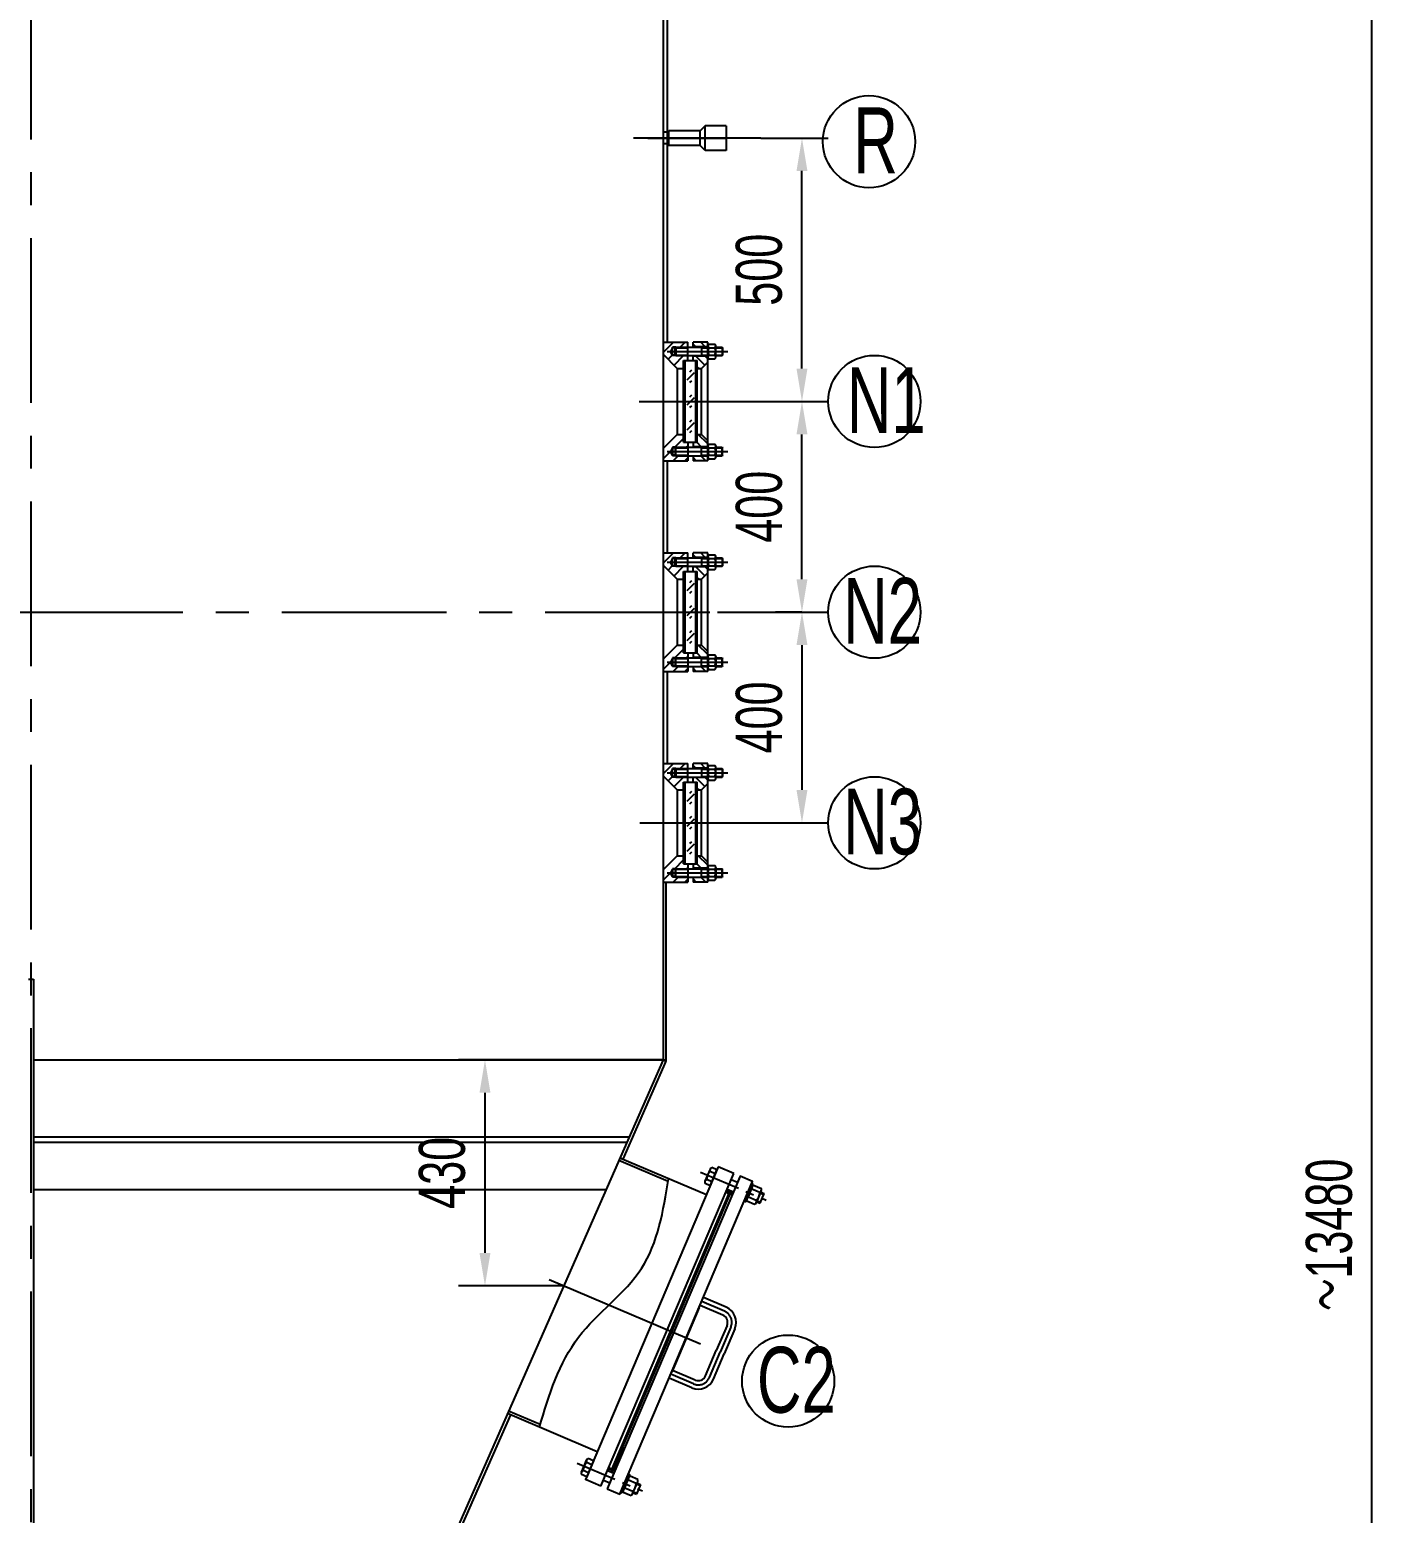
# Model space of a CAD drawing. Header units: millimetres. Extents: x -625 to 14225, y -250 to 20775.
# Drawn here: x 3395 to 5993, y 12473 to 15290 of the extents above; entities that cross this region are included whole.
import ezdxf

# ---------------------------------------------------------------- set-up
doc = ezdxf.new("R2010")
doc.units = ezdxf.units.MM
doc.header["$LTSCALE"] = 250
doc.linetypes.add('CENTER', pattern=[2, 1.25, -0.25, 0.25, -0.25])
for name, color, linetype in [('1轮廓实线层', 7, 'Continuous'), ('2细线层', 4, 'Continuous'), ('3中心线层', 1, 'CENTER'), ('5剖面线层', 2, 'Continuous'), ('LAYER1', 1, 'Continuous')]:
    doc.layers.add(name, color=color, linetype=linetype)
doc.styles.add('TH_GBDIM', font='hztxt_e.shx', dxfattribs={"width": 0.7, "bigfont": 'hztxt.shx'})
doc.dimstyles.new('TH_GBDIM', dxfattribs={"dimscale": 25, "dimtxt": 3.5, "dimasz": 2.5, "dimexe": 2, "dimexo": 0, "dimgap": 1.5, "dimtad": 1, "dimdec": 1, "dimzin": 0, "dimdsep": 46, "dimtxsty": 'TH_GBDIM', "dimcen": 2.5, "dimclrd": 130, "dimclre": 130, "dimclrt": 3, "dimadec": 0, "dimazin": 0, "dimtfac": 0.714286, "dimtdec": 1, "dimtmove": 0, "dimatfit": 3, "dimfxl": 0, "dimtzin": 0, "dimlwd": -1, "dimlwe": -1, "dimarcsym": 0})
pattern_1 = [(45, (3008.551, 11049.211), (-2.245064, 2.245064), []), (135, (3008.551, 11049.211), (-2.245064, -2.245064), [])]
pattern_2 = [(45, (3008.551, 11849.211), (-2.245064, 2.245064), []), (135, (3008.551, 11849.211), (-2.245064, -2.245064), [])]
pattern_3 = [(45, (3008.551, 11449.211), (-2.245064, 2.245064), []), (135, (3008.551, 11449.211), (-2.245064, -2.245064), [])]

# ---------------------------------------------------------------- blocks, each defined once
blk = doc.blocks.new('*D17')
at = {"layer": '1轮廓实线层', "color": 130, "transparency": 16777216}
for p, q in [((4597.6, 13334.4), (4209.4, 13334.4)), ((4259.4, 13271.9), (4259.4, 12967.9)), ((4408.8, 12905.4), (4209.4, 12905.4))]:
    blk.add_line(p, q, dxfattribs=at)
for points in [[(4249, 13271.9), (4269.8, 13271.9), (4259.4, 13334.4)], [(4249, 12967.9), (4269.8, 12967.9), (4259.4, 12905.4)]]:
    blk.add_solid(points, dxfattribs=at)
at = {"layer": 'Defpoints', "color": 0, "transparency": 16777216}
for p in [(4597.6, 13334.4), (4259.4, 12905.4), (4408.8, 12905.4)]:
    blk.add_point(p, dxfattribs=at)
at = {"layer": '1轮廓实线层', "color": 3, "transparency": 16777216, "insert": (4178.2, 13119.9), "char_height": 87.5, "attachment_point": 5, "rotation": 90, "style": 'TH_GBDIM'}
blk.add_mtext('430{}{}', dxfattribs=at)
blk = doc.blocks.new('*D12')
at = {"layer": '1轮廓实线层', "color": 130, "transparency": 16777216}
for p, q in [((4861.2, 14184.4), (4811.2, 14184.4)), ((4861.2, 14121.9), (4861.2, 13846.9)), ((4701.1, 13784.4), (4911.2, 13784.4))]:
    blk.add_line(p, q, dxfattribs=at)
for points in [[(4850.8, 14121.9), (4871.6, 14121.9), (4861.2, 14184.4)], [(4850.8, 13846.9), (4871.6, 13846.9), (4861.2, 13784.4)]]:
    blk.add_solid(points, dxfattribs=at)
at = {"layer": 'Defpoints', "color": 0, "transparency": 16777216}
for p in [(4861.2, 14184.4), (4701.1, 13784.4), (4861.2, 13784.4)]:
    blk.add_point(p, dxfattribs=at)
at = {"layer": '1轮廓实线层', "color": 3, "transparency": 16777216, "insert": (4779.9, 13984.4), "char_height": 87.5, "attachment_point": 5, "rotation": 90, "style": 'TH_GBDIM'}
blk.add_mtext('400', dxfattribs=at)
blk = doc.blocks.new('*D11')
at = {"layer": '1轮廓实线层', "color": 130, "transparency": 16777216}
for p, q in [((4701.1, 14584.4), (4911.2, 14584.4)), ((4861.2, 14246.9), (4861.2, 14521.9)), ((4701.1, 14184.4), (4911.2, 14184.4))]:
    blk.add_line(p, q, dxfattribs=at)
for points in [[(4850.8, 14521.9), (4871.6, 14521.9), (4861.2, 14584.4)], [(4850.8, 14246.9), (4871.6, 14246.9), (4861.2, 14184.4)]]:
    blk.add_solid(points, dxfattribs=at)
at = {"layer": 'Defpoints', "color": 0, "transparency": 16777216}
for p in [(4701.1, 14584.4), (4861.2, 14584.4), (4701.1, 14184.4)]:
    blk.add_point(p, dxfattribs=at)
at = {"layer": '1轮廓实线层', "color": 3, "transparency": 16777216, "insert": (4779.9, 14384.4), "char_height": 87.5, "attachment_point": 5, "rotation": 90, "style": 'TH_GBDIM'}
blk.add_mtext('400', dxfattribs=at)
blk = doc.blocks.new('*D27')
at = {"layer": '1轮廓实线层', "color": 130, "transparency": 16777216}
for p, q in [((3397.6, 19742.3), (638.3, 19742.3)), ((688.3, 11946.9), (688.3, 19679.8)), ((2577.1, 11884.4), (638.3, 11884.4))]:
    blk.add_line(p, q, dxfattribs=at)
for points in [[(677.8, 19679.8), (698.7, 19679.8), (688.3, 19742.3)], [(677.8, 11946.9), (698.7, 11946.9), (688.3, 11884.4)]]:
    blk.add_solid(points, dxfattribs=at)
at = {"layer": 'Defpoints', "color": 0, "transparency": 16777216}
for p in [(688.3, 19742.3), (3397.6, 19742.3), (2577.1, 11884.4)]:
    blk.add_point(p, dxfattribs=at)
at = {"layer": '1轮廓实线层', "color": 3, "transparency": 16777216, "insert": (607, 15813.3), "char_height": 87.5, "attachment_point": 5, "rotation": 90, "style": 'TH_GBDIM'}
blk.add_mtext('7857{}{}', dxfattribs=at)
blk = doc.blocks.new('*D33')
at = {"layer": '1轮廓实线层', "color": 130, "transparency": 16777216}
for p, q in [((4782.8, 15084.4), (4911.2, 15084.4)), ((4861.2, 14646.9), (4861.2, 15021.9)), ((4861.2, 14584.4), (4911.2, 14584.4))]:
    blk.add_line(p, q, dxfattribs=at)
for points in [[(4850.8, 15021.9), (4871.6, 15021.9), (4861.2, 15084.4)], [(4850.8, 14646.9), (4871.6, 14646.9), (4861.2, 14584.4)]]:
    blk.add_solid(points, dxfattribs=at)
at = {"layer": 'Defpoints', "color": 0, "transparency": 16777216}
for p in [(4782.8, 15084.4), (4861.2, 15084.4), (4861.2, 14584.4)]:
    blk.add_point(p, dxfattribs=at)
at = {"layer": '1轮廓实线层', "color": 3, "transparency": 16777216, "insert": (4779.9, 14834.4), "char_height": 87.5, "attachment_point": 5, "rotation": 90, "style": 'TH_GBDIM'}
blk.add_mtext('500', dxfattribs=at)
blk = doc.blocks.new('*D90')
at = {"layer": '1轮廓实线层', "color": 130, "transparency": 16777216}
for p, q in [((3397.6, 19742.3), (5993.3, 19742.3)), ((5943.3, 6325), (5943.3, 19679.8)), ((5565.1, 6262.5), (5993.3, 6262.5))]:
    blk.add_line(p, q, dxfattribs=at)
for points in [[(5932.9, 19679.8), (5953.7, 19679.8), (5943.3, 19742.3)], [(5932.9, 6325), (5953.7, 6325), (5943.3, 6262.5)]]:
    blk.add_solid(points, dxfattribs=at)
at = {"layer": 'Defpoints', "color": 0, "transparency": 16777216}
for p in [(3397.6, 19742.3), (5943.3, 19742.3), (5565.1, 6262.5)]:
    blk.add_point(p, dxfattribs=at)
at = {"layer": '1轮廓实线层', "color": 3, "transparency": 16777216, "insert": (5862.1, 13002.4), "char_height": 87.5, "attachment_point": 5, "rotation": 90, "style": 'TH_GBDIM'}
blk.add_mtext('～13480', dxfattribs=at)

msp = doc.modelspace()

# ---------------------------------------------------------------- hatches: boundary and pattern name
at = {"layer": '5剖面线层'}
h = msp.add_hatch(dxfattribs=at)
h.set_pattern_fill('ANSI31', color=256, scale=5, style=0)
h.set_pattern_definition([(45, (1549.961, 16299.433), (-11.22532, 11.22532), [])])
h.paths.add_polyline_path([(4644.551, 14696.861), (4597.551, 14696.861), (4597.551, 14673.861), (4624.551, 14646.861), (4636.551, 14646.861), (4636.551, 14661.861), (4644.551, 14661.861), (4644.551, 14671.361), (4621.551, 14671.361), (4615.551, 14671.361), (4615.551, 14672.361), (4611.51, 14679.361), (4615.551, 14686.361), (4615.551, 14687.361), (4621.551, 14687.361), (4644.551, 14687.361)])
h.paths.add_polyline_path([(4644.551, 14506.861), (4636.551, 14506.861), (4636.551, 14521.861), (4624.551, 14521.861), (4597.551, 14494.861), (4597.551, 14471.861), (4644.551, 14471.861), (4644.551, 14481.361), (4621.551, 14481.361), (4615.551, 14481.361), (4615.551, 14482.361), (4611.51, 14489.361), (4615.551, 14496.361), (4615.551, 14497.361), (4621.551, 14497.361), (4644.551, 14497.361)])
h = msp.add_hatch(dxfattribs=at)
h.set_pattern_fill('ANSI31', color=256, scale=4, angle=90, style=0)
h.set_pattern_definition([(135, (3008.551, 11849.211), (-8.980256, -8.980256), [])])
h.paths.add_polyline_path([(4682.551, 14696.861), (4654.551, 14696.861), (4654.551, 14688.361), (4682.551, 14688.361)])
h.paths.add_polyline_path([(4682.551, 14670.361), (4654.551, 14670.361), (4654.551, 14661.861), (4662.551, 14661.861), (4662.551, 14646.861), (4670.551, 14646.861), (4682.551, 14658.861)])
h.paths.add_polyline_path([(4682.551, 14509.861), (4670.551, 14521.861), (4662.551, 14521.861), (4662.551, 14506.861), (4654.551, 14506.861), (4654.551, 14498.361), (4682.551, 14498.361)])
h.paths.add_polyline_path([(4682.551, 14480.361), (4654.551, 14480.361), (4654.551, 14471.861), (4682.551, 14471.861)])
h = msp.add_hatch(dxfattribs=at)
h.set_pattern_fill('ANSI31', color=256, scale=5, style=0)
h.set_pattern_definition([(45, (1549.961, 15899.433), (-11.22532, 11.22532), [])])
h.paths.add_polyline_path([(4644.551, 14296.861), (4597.551, 14296.861), (4597.551, 14273.861), (4624.551, 14246.861), (4636.551, 14246.861), (4636.551, 14261.861), (4644.551, 14261.861), (4644.551, 14271.361), (4621.551, 14271.361), (4615.551, 14271.361), (4615.551, 14272.361), (4611.51, 14279.361), (4615.551, 14286.361), (4615.551, 14287.361), (4621.551, 14287.361), (4644.551, 14287.361)])
h.paths.add_polyline_path([(4644.551, 14106.861), (4636.551, 14106.861), (4636.551, 14121.861), (4624.551, 14121.861), (4597.551, 14094.861), (4597.551, 14071.861), (4644.551, 14071.861), (4644.551, 14081.361), (4621.551, 14081.361), (4615.551, 14081.361), (4615.551, 14082.361), (4611.51, 14089.361), (4615.551, 14096.361), (4615.551, 14097.361), (4621.551, 14097.361), (4644.551, 14097.361)])
h = msp.add_hatch(dxfattribs=at)
h.set_pattern_fill('ANSI31', color=256, scale=4, angle=90, style=0)
h.set_pattern_definition([(135, (3008.551, 11449.211), (-8.980256, -8.980256), [])])
h.paths.add_polyline_path([(4682.551, 14296.861), (4654.551, 14296.861), (4654.551, 14288.361), (4682.551, 14288.361)])
h.paths.add_polyline_path([(4682.551, 14270.361), (4654.551, 14270.361), (4654.551, 14261.861), (4662.551, 14261.861), (4662.551, 14246.861), (4670.551, 14246.861), (4682.551, 14258.861)])
h.paths.add_polyline_path([(4682.551, 14109.861), (4670.551, 14121.861), (4662.551, 14121.861), (4662.551, 14106.861), (4654.551, 14106.861), (4654.551, 14098.361), (4682.551, 14098.361)])
h.paths.add_polyline_path([(4682.551, 14080.361), (4654.551, 14080.361), (4654.551, 14071.861), (4682.551, 14071.861)])
for points in [[(4721.194, 13081.313), (4718.545, 13087.869), (4716.591, 13083.266)], [(4728.558, 13078.187), (4730.121, 13081.869), (4724.876, 13079.75)], [(4499.258, 12558.466), (4492.702, 12555.817), (4494.656, 12560.42)], [(4506.623, 12555.34), (4505.06, 12551.658), (4502.941, 12556.903)]]:
    msp.add_hatch(color=256, dxfattribs=at).paths.add_polyline_path(points)
at = {"layer": 'LAYER1'}
h = msp.add_hatch(dxfattribs=at)
h.set_pattern_fill('ANSI37', color=256, style=0)
h.set_pattern_definition(pattern_2)
h.paths.add_polyline_path([(4639.551, 14661.861), (4636.551, 14661.861), (4636.551, 14646.861), (4639.551, 14646.861)])
h.paths.add_polyline_path([(4639.551, 14521.861), (4636.551, 14521.861), (4636.551, 14506.861), (4639.551, 14506.861)])
h = msp.add_hatch(dxfattribs=at)
h.set_pattern_fill('ANSI37', color=256, style=0)
h.set_pattern_definition(pattern_2)
h.paths.add_polyline_path([(4662.551, 14661.861), (4659.551, 14661.861), (4659.551, 14646.861), (4662.551, 14646.861)])
h.paths.add_polyline_path([(4662.551, 14521.861), (4659.551, 14521.861), (4659.551, 14506.861), (4662.551, 14506.861)])
h = msp.add_hatch(dxfattribs=at)
h.set_pattern_fill('ANSI37', color=256, style=0)
h.set_pattern_definition(pattern_3)
h.paths.add_polyline_path([(4639.551, 14261.861), (4636.551, 14261.861), (4636.551, 14246.861), (4639.551, 14246.861)])
h.paths.add_polyline_path([(4639.551, 14121.861), (4636.551, 14121.861), (4636.551, 14106.861), (4639.551, 14106.861)])
h = msp.add_hatch(dxfattribs=at)
h.set_pattern_fill('ANSI37', color=256, style=0)
h.set_pattern_definition(pattern_3)
h.paths.add_polyline_path([(4662.551, 14261.861), (4659.551, 14261.861), (4659.551, 14246.861), (4662.551, 14246.861)])
h.paths.add_polyline_path([(4662.551, 14121.861), (4659.551, 14121.861), (4659.551, 14106.861), (4662.551, 14106.861)])
h = msp.add_hatch(dxfattribs=at)
h.set_pattern_fill('ANSI31', color=256, scale=5, style=0)
h.set_pattern_definition([(45, (1549.961, 15499.433), (-11.22532, 11.22532), [])])
h.paths.add_polyline_path([(4644.551, 13896.861), (4597.551, 13896.861), (4597.551, 13873.861), (4624.551, 13846.861), (4636.551, 13846.861), (4636.551, 13861.861), (4644.551, 13861.861), (4644.551, 13871.361), (4621.551, 13871.361), (4615.551, 13871.361), (4615.551, 13872.361), (4611.51, 13879.361), (4615.551, 13886.361), (4615.551, 13887.361), (4621.551, 13887.361), (4644.551, 13887.361)])
h.paths.add_polyline_path([(4644.551, 13706.861), (4636.551, 13706.861), (4636.551, 13721.861), (4624.551, 13721.861), (4597.551, 13694.861), (4597.551, 13671.861), (4644.551, 13671.861), (4644.551, 13681.361), (4621.551, 13681.361), (4615.551, 13681.361), (4615.551, 13682.361), (4611.51, 13689.361), (4615.551, 13696.361), (4615.551, 13697.361), (4621.551, 13697.361), (4644.551, 13697.361)])
h = msp.add_hatch(dxfattribs=at)
h.set_pattern_fill('ANSI31', color=256, scale=4, angle=90, style=0)
h.set_pattern_definition([(135, (3008.551, 11049.211), (-8.980256, -8.980256), [])])
h.paths.add_polyline_path([(4682.551, 13896.861), (4654.551, 13896.861), (4654.551, 13888.361), (4682.551, 13888.361)])
h.paths.add_polyline_path([(4682.551, 13870.361), (4654.551, 13870.361), (4654.551, 13861.861), (4662.551, 13861.861), (4662.551, 13846.861), (4670.551, 13846.861), (4682.551, 13858.861)])
h.paths.add_polyline_path([(4682.551, 13709.861), (4670.551, 13721.861), (4662.551, 13721.861), (4662.551, 13706.861), (4654.551, 13706.861), (4654.551, 13698.361), (4682.551, 13698.361)])
h.paths.add_polyline_path([(4682.551, 13680.361), (4654.551, 13680.361), (4654.551, 13671.861), (4682.551, 13671.861)])
h = msp.add_hatch(dxfattribs=at)
h.set_pattern_fill('ANSI37', color=256, style=0)
h.set_pattern_definition(pattern_1)
h.paths.add_polyline_path([(4639.551, 13861.861), (4636.551, 13861.861), (4636.551, 13846.861), (4639.551, 13846.861)])
h.paths.add_polyline_path([(4639.551, 13721.861), (4636.551, 13721.861), (4636.551, 13706.861), (4639.551, 13706.861)])
h = msp.add_hatch(dxfattribs=at)
h.set_pattern_fill('ANSI37', color=256, style=0)
h.set_pattern_definition(pattern_1)
h.paths.add_polyline_path([(4662.551, 13861.861), (4659.551, 13861.861), (4659.551, 13846.861), (4662.551, 13846.861)])
h.paths.add_polyline_path([(4662.551, 13721.861), (4659.551, 13721.861), (4659.551, 13706.861), (4662.551, 13706.861)])

# ---------------------------------------------------------------- linework, layer by layer
for p, q in [((4597.551, 18114.361), (4597.551, 13334.361)), ((4605.551, 18114.361), (4605.551, 14696.861)), ((4668.051, 15098.361), (4608.551, 15098.361)), ((4677.551, 15107.861), (4668.051, 15098.361)), ((4668.051, 15070.361), (4668.051, 15098.361)), ((4717.551, 15107.861), (4677.551, 15107.861)), ((4677.551, 15060.861), (4677.551, 15107.861)), ((4717.551, 15107.861), (4717.551, 15060.861)), ((4605.551, 15095.361), (4597.551, 15095.361)), ((4605.551, 15073.361), (4597.551, 15073.361)), ((4605.551, 15095.361), (4605.551, 15073.361)), ((4668.051, 15070.361), (4608.551, 15070.361)), ((4677.551, 15060.861), (4668.051, 15070.361)), ((4717.551, 15060.861), (4677.551, 15060.861)), ((4597.551, 14696.861), (4597.551, 14471.861)), ((4597.551, 14696.861), (4644.551, 14696.861)), ((4615.551, 14686.361), (4611.51, 14679.361)), ((4615.551, 14672.361), (4611.51, 14679.361)), ((4615.551, 14671.361), (4615.551, 14687.361)), ((4620.551, 14686.361), (4615.551, 14686.361)), ((4620.551, 14686.361), (4621.551, 14687.361)), ((4620.551, 14672.361), (4620.551, 14686.361)), ((4621.551, 14687.361), (4682.551, 14687.361)), ((4621.551, 14687.361), (4621.551, 14671.361)), ((4644.551, 14661.861), (4644.551, 14696.861)), ((4682.551, 14696.861), (4654.551, 14696.861)), ((4654.551, 14687.361), (4654.551, 14696.861)), ((4682.551, 14688.361), (4654.551, 14688.361)), ((4670.551, 14687.361), (4670.551, 14671.361)), ((4682.551, 14471.861), (4682.551, 14696.861)), ((4684.551, 14693.361), (4695.551, 14693.361)), ((4684.551, 14686.361), (4695.551, 14686.361)), ((4697.551, 14668.861), (4697.551, 14689.861)), ((4697.551, 14687.361), (4709.551, 14687.361)), ((4709.551, 14687.361), (4709.551, 14671.361)), ((4710.551, 14686.361), (4709.551, 14687.361)), ((4710.551, 14686.361), (4710.551, 14672.361)), ((4624.551, 14646.861), (4597.551, 14673.861)), ((4620.551, 14672.361), (4615.551, 14672.361)), ((4621.551, 14671.361), (4620.551, 14672.361)), ((4621.551, 14671.361), (4682.551, 14671.361)), ((4636.551, 14506.861), (4636.551, 14661.861)), ((4636.551, 14661.861), (4662.551, 14661.861)), ((4639.551, 14506.861), (4639.551, 14661.861)), ((4654.551, 14661.861), (4654.551, 14671.361)), ((4682.551, 14670.361), (4654.551, 14670.361)), ((4659.551, 14506.861), (4659.551, 14661.861)), ((4662.551, 14506.861), (4662.551, 14661.861)), ((4670.551, 14646.861), (4682.551, 14658.861)), ((4684.551, 14672.361), (4695.551, 14672.361)), ((4684.551, 14665.361), (4695.551, 14665.361)), ((4697.551, 14671.361), (4709.551, 14671.361)), ((4709.551, 14671.361), (4710.551, 14672.361)), ((4624.551, 14646.861), (4624.551, 14521.861)), ((4624.551, 14646.861), (4639.551, 14646.861)), ((4659.551, 14646.861), (4670.551, 14646.861)), ((4670.551, 14521.861), (4670.551, 14646.861)), ((4624.551, 14521.861), (4597.551, 14494.861)), ((4624.551, 14521.861), (4639.551, 14521.861)), ((4636.551, 14506.861), (4662.551, 14506.861)), ((4644.551, 14506.861), (4644.551, 14471.861)), ((4654.551, 14506.861), (4654.551, 14497.361)), ((4659.551, 14521.861), (4670.551, 14521.861)), ((4659.551, 14521.861), (4670.551, 14521.861)), ((4670.551, 14521.861), (4682.551, 14509.861)), ((4615.551, 14496.361), (4611.51, 14489.361)), ((4615.551, 14482.361), (4611.51, 14489.361)), ((4615.551, 14497.361), (4615.551, 14481.361)), ((4620.551, 14496.361), (4615.551, 14496.361)), ((4620.551, 14482.361), (4615.551, 14482.361)), ((4621.551, 14497.361), (4620.551, 14496.361)), ((4620.551, 14496.361), (4620.551, 14482.361)), ((4620.551, 14482.361), (4621.551, 14481.361)), ((4621.551, 14481.361), (4621.551, 14497.361)), ((4621.551, 14497.361), (4682.551, 14497.361)), ((4621.551, 14481.361), (4682.551, 14481.361)), ((4682.551, 14498.361), (4654.551, 14498.361)), ((4654.551, 14481.361), (4654.551, 14471.861)), ((4682.551, 14480.361), (4654.551, 14480.361)), ((4670.551, 14481.361), (4670.551, 14497.361)), ((4684.551, 14503.361), (4695.551, 14503.361)), ((4684.551, 14496.361), (4695.551, 14496.361)), ((4684.551, 14482.361), (4695.551, 14482.361)), ((4697.551, 14499.861), (4697.551, 14478.861)), ((4697.551, 14497.361), (4709.551, 14497.361)), ((4697.551, 14481.361), (4709.551, 14481.361)), ((4709.551, 14481.361), (4709.551, 14497.361)), ((4709.551, 14497.361), (4710.551, 14496.361)), ((4710.551, 14482.361), (4709.551, 14481.361)), ((4710.551, 14482.361), (4710.551, 14496.361)), ((4597.551, 14471.861), (4644.551, 14471.861)), ((4605.551, 14471.861), (4605.551, 14296.861)), ((4682.551, 14471.861), (4654.551, 14471.861)), ((4684.551, 14475.361), (4695.551, 14475.361)), ((4597.551, 14296.861), (4644.551, 14296.861)), ((4597.551, 14296.861), (4597.551, 14071.861)), ((4615.551, 14286.361), (4611.51, 14279.361)), ((4615.551, 14271.361), (4615.551, 14287.361)), ((4620.551, 14286.361), (4615.551, 14286.361)), ((4620.551, 14286.361), (4621.551, 14287.361)), ((4620.551, 14272.361), (4620.551, 14286.361)), ((4621.551, 14287.361), (4621.551, 14271.361)), ((4621.551, 14287.361), (4682.551, 14287.361)), ((4644.551, 14261.861), (4644.551, 14296.861)), ((4654.551, 14287.361), (4654.551, 14296.861)), ((4682.551, 14296.861), (4654.551, 14296.861)), ((4682.551, 14288.361), (4654.551, 14288.361)), ((4670.551, 14287.361), (4670.551, 14271.361)), ((4682.551, 14071.861), (4682.551, 14296.861)), ((4684.551, 14293.361), (4695.551, 14293.361)), ((4684.551, 14286.361), (4695.551, 14286.361)), ((4697.551, 14268.861), (4697.551, 14289.861)), ((4697.551, 14287.361), (4709.551, 14287.361)), ((4710.551, 14286.361), (4709.551, 14287.361)), ((4709.551, 14287.361), (4709.551, 14271.361)), ((4710.551, 14286.361), (4710.551, 14272.361)), ((4624.551, 14246.861), (4597.551, 14273.861)), ((4615.551, 14272.361), (4611.51, 14279.361)), ((4620.551, 14272.361), (4615.551, 14272.361)), ((4621.551, 14271.361), (4620.551, 14272.361)), ((4621.551, 14271.361), (4682.551, 14271.361)), ((4636.551, 14261.861), (4662.551, 14261.861)), ((4636.551, 14106.861), (4636.551, 14261.861)), ((4639.551, 14106.861), (4639.551, 14261.861)), ((4654.551, 14261.861), (4654.551, 14271.361)), ((4682.551, 14270.361), (4654.551, 14270.361)), ((4659.551, 14106.861), (4659.551, 14261.861)), ((4662.551, 14106.861), (4662.551, 14261.861)), ((4670.551, 14246.861), (4682.551, 14258.861)), ((4684.551, 14272.361), (4695.551, 14272.361)), ((4684.551, 14265.361), (4695.551, 14265.361)), ((4697.551, 14271.361), (4709.551, 14271.361)), ((4709.551, 14271.361), (4710.551, 14272.361)), ((4624.551, 14246.861), (4639.551, 14246.861)), ((4624.551, 14246.861), (4624.551, 14121.861)), ((4659.551, 14246.861), (4670.551, 14246.861)), ((4670.551, 14121.861), (4670.551, 14246.861)), ((4624.551, 14121.861), (4597.551, 14094.861)), ((4624.551, 14121.861), (4639.551, 14121.861)), ((4659.551, 14121.861), (4670.551, 14121.861)), ((4659.551, 14121.861), (4670.551, 14121.861)), ((4670.551, 14121.861), (4682.551, 14109.861)), ((4615.551, 14096.361), (4611.51, 14089.361)), ((4615.551, 14082.361), (4611.51, 14089.361)), ((4615.551, 14097.361), (4615.551, 14081.361)), ((4620.551, 14096.361), (4615.551, 14096.361)), ((4621.551, 14097.361), (4620.551, 14096.361)), ((4620.551, 14096.361), (4620.551, 14082.361)), ((4621.551, 14097.361), (4682.551, 14097.361)), ((4621.551, 14081.361), (4621.551, 14097.361)), ((4636.551, 14106.861), (4662.551, 14106.861)), ((4644.551, 14106.861), (4644.551, 14071.861)), ((4654.551, 14106.861), (4654.551, 14097.361)), ((4682.551, 14098.361), (4654.551, 14098.361)), ((4670.551, 14081.361), (4670.551, 14097.361)), ((4684.551, 14103.361), (4695.551, 14103.361)), ((4684.551, 14096.361), (4695.551, 14096.361)), ((4697.551, 14099.861), (4697.551, 14078.861)), ((4697.551, 14097.361), (4709.551, 14097.361)), ((4709.551, 14097.361), (4710.551, 14096.361)), ((4709.551, 14081.361), (4709.551, 14097.361)), ((4710.551, 14082.361), (4710.551, 14096.361)), ((4597.551, 14071.861), (4644.551, 14071.861)), ((4605.551, 14071.861), (4605.551, 13896.861)), ((4620.551, 14082.361), (4615.551, 14082.361)), ((4620.551, 14082.361), (4621.551, 14081.361)), ((4621.551, 14081.361), (4682.551, 14081.361)), ((4654.551, 14081.361), (4654.551, 14071.861)), ((4682.551, 14080.361), (4654.551, 14080.361)), ((4682.551, 14071.861), (4654.551, 14071.861)), ((4684.551, 14082.361), (4695.551, 14082.361)), ((4684.551, 14075.361), (4695.551, 14075.361)), ((4697.551, 14081.361), (4709.551, 14081.361)), ((4710.551, 14082.361), (4709.551, 14081.361)), ((4597.551, 13896.861), (4644.551, 13896.861)), ((4597.551, 13896.861), (4597.551, 13671.861)), ((4615.551, 13871.361), (4615.551, 13887.361)), ((4620.551, 13886.361), (4621.551, 13887.361)), ((4621.551, 13887.361), (4621.551, 13871.361)), ((4621.551, 13887.361), (4682.551, 13887.361)), ((4644.551, 13861.861), (4644.551, 13896.861)), ((4654.551, 13887.361), (4654.551, 13896.861)), ((4682.551, 13896.861), (4654.551, 13896.861)), ((4682.551, 13888.361), (4654.551, 13888.361)), ((4670.551, 13887.361), (4670.551, 13871.361)), ((4682.551, 13671.861), (4682.551, 13896.861)), ((4684.551, 13893.361), (4695.551, 13893.361)), ((4697.551, 13868.861), (4697.551, 13889.861)), ((4697.551, 13887.361), (4709.551, 13887.361)), ((4710.551, 13886.361), (4709.551, 13887.361)), ((4709.551, 13887.361), (4709.551, 13871.361)), ((4624.551, 13846.861), (4597.551, 13873.861)), ((4615.551, 13886.361), (4611.51, 13879.361)), ((4615.551, 13872.361), (4611.51, 13879.361)), ((4620.551, 13886.361), (4615.551, 13886.361)), ((4620.551, 13872.361), (4615.551, 13872.361)), ((4620.551, 13872.361), (4620.551, 13886.361)), ((4621.551, 13871.361), (4620.551, 13872.361)), ((4621.551, 13871.361), (4682.551, 13871.361)), ((4636.551, 13861.861), (4662.551, 13861.861)), ((4636.551, 13706.861), (4636.551, 13861.861)), ((4639.551, 13706.861), (4639.551, 13861.861)), ((4654.551, 13861.861), (4654.551, 13871.361)), ((4682.551, 13870.361), (4654.551, 13870.361)), ((4659.551, 13706.861), (4659.551, 13861.861)), ((4662.551, 13706.861), (4662.551, 13861.861)), ((4670.551, 13846.861), (4682.551, 13858.861)), ((4684.551, 13886.361), (4695.551, 13886.361)), ((4684.551, 13872.361), (4695.551, 13872.361)), ((4684.551, 13865.361), (4695.551, 13865.361)), ((4697.551, 13871.361), (4709.551, 13871.361)), ((4709.551, 13871.361), (4710.551, 13872.361)), ((4710.551, 13886.361), (4710.551, 13872.361)), ((4624.551, 13846.861), (4639.551, 13846.861)), ((4624.551, 13846.861), (4624.551, 13721.861)), ((4659.551, 13846.861), (4670.551, 13846.861)), ((4670.551, 13721.861), (4670.551, 13846.861)), ((4624.551, 13721.861), (4597.551, 13694.861)), ((4624.551, 13721.861), (4639.551, 13721.861)), ((4659.551, 13721.861), (4670.551, 13721.861)), ((4659.551, 13721.861), (4670.551, 13721.861)), ((4670.551, 13721.861), (4682.551, 13709.861)), ((4615.551, 13696.361), (4611.51, 13689.361)), ((4615.551, 13682.361), (4611.51, 13689.361)), ((4615.551, 13697.361), (4615.551, 13681.361)), ((4620.551, 13696.361), (4615.551, 13696.361)), ((4621.551, 13697.361), (4620.551, 13696.361)), ((4620.551, 13696.361), (4620.551, 13682.361)), ((4621.551, 13697.361), (4682.551, 13697.361)), ((4621.551, 13681.361), (4621.551, 13697.361)), ((4636.551, 13706.861), (4662.551, 13706.861)), ((4644.551, 13706.861), (4644.551, 13671.861)), ((4654.551, 13706.861), (4654.551, 13697.361)), ((4682.551, 13698.361), (4654.551, 13698.361)), ((4670.551, 13681.361), (4670.551, 13697.361)), ((4684.551, 13703.361), (4695.551, 13703.361)), ((4684.551, 13696.361), (4695.551, 13696.361)), ((4697.551, 13699.861), (4697.551, 13678.861)), ((4697.551, 13697.361), (4709.551, 13697.361)), ((4709.551, 13697.361), (4710.551, 13696.361)), ((4709.551, 13681.361), (4709.551, 13697.361)), ((4710.551, 13682.361), (4710.551, 13696.361)), ((4597.551, 13671.861), (4644.551, 13671.861)), ((4602.551, 13671.861), (4602.551, 13334.361)), ((4620.551, 13682.361), (4615.551, 13682.361)), ((4620.551, 13682.361), (4621.551, 13681.361)), ((4621.551, 13681.361), (4682.551, 13681.361)), ((4654.551, 13681.361), (4654.551, 13671.861)), ((4682.551, 13680.361), (4654.551, 13680.361)), ((4682.551, 13671.861), (4654.551, 13671.861)), ((4684.551, 13682.361), (4695.551, 13682.361)), ((4684.551, 13675.361), (4695.551, 13675.361)), ((4697.551, 13681.361), (4709.551, 13681.361)), ((4710.551, 13682.361), (4709.551, 13681.361)), ((3402.551, 13487.361), (3402.551, 11887.361)), ((3402.551, 13334.361), (4602.551, 13334.361)), ((4531.544, 13187.361), (3402.551, 13187.361)), ((4532.865, 13187.361), (3402.551, 13187.361)), ((4527.144, 13177.361), (3402.551, 13177.361)), ((4528.464, 13177.361), (3402.551, 13177.361)), ((4487.54, 13087.361), (3402.551, 13087.361)), ((4488.86, 13087.361), (3402.551, 13087.361)), ((4756.676, 13070.21), (4766.332, 13092.958)), ((4774.463, 13067.134), (4759.597, 13073.444)), ((4780.901, 13082.299), (4766.035, 13088.61)), ((4769.253, 13096.192), (4784.119, 13089.882)), ((4783.822, 13085.534), (4774.166, 13062.786)), ((4771.245, 13059.551), (4756.379, 13065.862)), ((4717.218, 12864.642), (4673.954, 12883.006)), ((4710.966, 12849.914), (4667.702, 12868.278)), ((4718.913, 12830.246), (4698.595, 12782.379)), ((4733.641, 12823.994), (4713.323, 12776.128)), ((4678.277, 12734.513), (4698.595, 12782.379)), ((4693.005, 12728.261), (4713.323, 12776.128)), ((4658.608, 12726.566), (4615.344, 12744.931)), ((4652.356, 12711.838), (4609.093, 12730.203)), ((4531.893, 12540.655), (4522.237, 12517.907)), ((4546.462, 12529.997), (4531.596, 12536.307)), ((4549.681, 12537.579), (4534.814, 12543.889)), ((4521.94, 12513.559), (4536.806, 12507.249)), ((4540.025, 12514.831), (4525.159, 12521.141)), ((4539.727, 12510.483), (4549.383, 12533.231))]:
    msp.add_line(p, q)
for centre, radius, start, end in [((4686.613, 14689.861), 4.062, 120.510237, 239.489763), ((4695.801, 14679.361), 13.25, 148.109208, 211.890792), ((4693.488, 14689.861), 4.062, 300.510237, 59.489763), ((4684.301, 14679.361), 13.25, 328.109208, 31.890792), ((4686.613, 14668.861), 4.062, 120.510237, 239.489763), ((4693.488, 14668.861), 4.062, 300.510237, 59.489763), ((4686.613, 14499.861), 4.062, 120.510237, 239.489763), ((4686.613, 14499.861), 4.062, 120.510237, 239.489763), ((4695.801, 14489.361), 13.25, 148.109208, 211.890792), ((4695.801, 14489.361), 13.25, 148.109208, 211.890792), ((4686.613, 14478.861), 4.062, 120.510237, 239.489763), ((4686.613, 14478.861), 4.062, 120.510237, 239.489763), ((4693.488, 14499.861), 4.062, 300.510237, 59.489763), ((4684.301, 14489.361), 13.25, 328.109208, 31.890792), ((4693.488, 14478.861), 4.062, 300.510237, 59.489763), ((4686.613, 14289.861), 4.062, 120.510237, 239.489763), ((4695.801, 14279.361), 13.25, 148.109208, 211.890792), ((4693.488, 14289.861), 4.062, 300.510237, 59.489763), ((4684.301, 14279.361), 13.25, 328.109208, 31.890792), ((4686.613, 14268.861), 4.062, 120.510237, 239.489763), ((4693.488, 14268.861), 4.062, 300.510237, 59.489763), ((4686.613, 14099.861), 4.062, 120.510237, 239.489763), ((4686.613, 14099.861), 4.062, 120.510237, 239.489763), ((4695.801, 14089.361), 13.25, 148.109208, 211.890792), ((4695.801, 14089.361), 13.25, 148.109208, 211.890792), ((4693.488, 14099.861), 4.062, 300.510237, 59.489763), ((4684.301, 14089.361), 13.25, 328.109208, 31.890792), ((4686.613, 14078.861), 4.062, 120.510237, 239.489763), ((4686.613, 14078.861), 4.062, 120.510237, 239.489763), ((4693.488, 14078.861), 4.062, 300.510237, 59.489763), ((4686.613, 13889.861), 4.062, 120.510237, 239.489763), ((4693.488, 13889.861), 4.062, 300.510237, 59.489763), ((4695.801, 13879.361), 13.25, 148.109208, 211.890792), ((4686.613, 13868.861), 4.062, 120.510237, 239.489763), ((4684.301, 13879.361), 13.25, 328.109208, 31.890792), ((4693.488, 13868.861), 4.062, 300.510237, 59.489763), ((4686.613, 13699.861), 4.062, 120.510237, 239.489763), ((4686.613, 13699.861), 4.062, 120.510237, 239.489763), ((4695.801, 13689.361), 13.25, 148.109208, 211.890792), ((4695.801, 13689.361), 13.25, 148.109208, 211.890792), ((4693.488, 13699.861), 4.062, 300.510237, 59.489763), ((4684.301, 13689.361), 13.25, 328.109208, 31.890792), ((4686.613, 13678.861), 4.062, 120.510237, 239.489763), ((4686.613, 13678.861), 4.062, 120.510237, 239.489763), ((4693.488, 13678.861), 4.062, 300.510237, 59.489763), ((4762.811, 13067.606), 6.665, 118.830934, 195.169066), ((4784.077, 13072.002), 24.522, 137.371139, 176.628861), ((4772.467, 13090.354), 6.665, 118.830934, 195.169066), ((4756.421, 13083.741), 24.522, 317.371139, 356.628861), ((4777.687, 13088.138), 6.665, 298.830934, 15.169066), ((4768.031, 13065.39), 6.665, 298.830934, 15.169066), ((4705.105, 12836.106), 15, 337, 67), ((4705.105, 12836.106), 31, 337, 67), ((4664.469, 12740.374), 15, 247, 337), ((4664.469, 12740.374), 31, 247, 337), ((4549.638, 12519.7), 24.522, 137.371139, 176.628861), ((4538.028, 12538.051), 6.665, 118.830934, 195.169066), ((4543.248, 12535.835), 6.665, 298.830934, 15.169066), ((4528.372, 12515.303), 6.665, 118.830934, 195.169066), ((4533.592, 12513.087), 6.665, 298.830934, 15.169066), ((4521.983, 12531.438), 24.522, 317.371139, 356.628861)]:
    msp.add_arc(centre, radius, start, end)
at = {"layer": '1轮廓实线层'}
for p, q in [((4605.551, 15095.361), (4608.551, 15098.361)), ((4608.551, 15070.361), (4608.551, 15098.361)), ((4605.551, 15073.361), (4608.551, 15070.361)), ((3392.551, 13487.361), (3402.551, 13487.361)), ((4597.551, 13334.361), (4197.551, 12425.361)), ((4603.043, 13331.944), (4521.055, 13145.626)), ((4597.551, 13334.361), (4603.043, 13331.944)), ((4606.987, 13103.718), (4513.577, 13143.368)), ((4679.711, 13078.28), (4515.531, 13147.971)), ((4702.178, 13131.209), (4576.167, 12834.347)), ((4686.708, 13126.756), (4681.88, 13115.382)), ((4699.824, 13125.663), (4690.044, 13129.815)), ((4731.634, 13118.706), (4702.178, 13131.209)), ((4681.88, 13115.382), (4677.053, 13104.008)), ((4686.949, 13095.333), (4677.169, 13099.484)), ((4690.168, 13102.915), (4680.388, 13107.067)), ((4696.605, 13118.081), (4686.825, 13122.232)), ((4686.949, 13095.333), (4699.824, 13125.663)), ((4726.75, 13107.2), (4738.717, 13102.12)), ((4724.068, 13085.525), (4498.225, 12553.473)), ((4722.114, 13080.922), (4500.179, 12558.075)), ((4613.908, 12818.327), (4726.829, 13084.352)), ((4706.707, 13036.946), (4724.876, 13079.75)), ((4716.591, 13083.266), (4722.114, 13080.922)), ((4718.545, 13087.869), (4721.194, 13081.313)), ((4718.936, 13088.79), (4730.902, 13083.71)), ((4726.829, 13084.352), (4724.068, 13085.525)), ((4724.876, 13079.75), (4730.121, 13081.869)), ((4724.876, 13079.75), (4728.558, 13078.187)), ((4781.53, 13062.22), (4789.345, 13080.63)), ((4782.901, 13083.365), (4789.345, 13080.63)), ((4775.086, 13064.955), (4781.53, 13062.22)), ((4665.924, 12864.09), (4613.85, 12741.411)), ((4500.987, 12552.301), (4613.908, 12818.327)), ((4307.567, 12660.475), (4204.106, 12425.361)), ((4472.624, 12590.413), (4302.043, 12662.82)), ((4364.065, 12641.925), (4303.997, 12667.422)), ((4521.11, 12599.707), (4502.941, 12556.903)), ((4442.614, 12551.705), (4447.442, 12563.079)), ((4447.442, 12563.079), (4452.27, 12574.453)), ((4462.167, 12565.778), (4452.386, 12569.929)), ((4465.385, 12573.36), (4452.511, 12543.03)), ((4465.385, 12573.36), (4455.605, 12577.512)), ((4452.511, 12543.03), (4442.73, 12547.181)), ((4455.729, 12550.612), (4445.949, 12554.764)), ((4479.613, 12524.98), (4450.157, 12537.484)), ((4484.497, 12536.487), (4496.464, 12531.407)), ((4492.312, 12554.897), (4504.278, 12549.817)), ((4492.702, 12555.817), (4499.258, 12558.466)), ((4494.656, 12560.42), (4500.179, 12558.075)), ((4500.987, 12552.301), (4498.225, 12553.473)), ((4502.941, 12556.903), (4506.623, 12555.34)), ((4502.941, 12556.903), (4505.06, 12551.658)), ((4540.648, 12512.652), (4547.091, 12509.917)), ((4554.906, 12528.327), (4547.091, 12509.917)), ((4548.462, 12531.062), (4554.906, 12528.327))]:
    msp.add_line(p, q, dxfattribs=at)
for points in [[(4479.613, 12524.98), (4731.634, 13118.706)], [(4491.579, 12519.901), (4515.513, 12509.742), (4767.534, 13103.467), (4743.601, 13113.626), (4738.717, 13102.12)], [(4743.601, 13113.626), (4491.579, 12519.901)], [(4576.167, 12834.347), (4450.157, 12537.484), (4451.897, 12536.745)]]:
    msp.add_lwpolyline(points, dxfattribs=at)
for points in [[(4768.733, 13098.613), (4754.276, 13064.555), (4751.514, 13065.727), (4765.971, 13099.785)], [(4519.837, 12512.252), (4534.294, 12546.31), (4531.532, 12547.482), (4517.075, 12513.424)]]:
    msp.add_lwpolyline(points, close=True, dxfattribs=at)
for centre, radius, start, end in [((4600.801, 13332.746), 2.381, 340.308641, 42.697339), ((4691.736, 13124.622), 5.461, 108.046602, 205.953398), ((4682.08, 13101.874), 5.461, 108.046602, 205.953398), ((4699.4, 13107.945), 19.033, 131.353892, 182.646108), ((4464.961, 12555.643), 19.033, 131.353892, 182.646108), ((4457.297, 12572.319), 5.461, 108.046602, 205.953398), ((4447.641, 12549.571), 5.461, 108.046602, 205.953398)]:
    msp.add_arc(centre, radius, start, end, dxfattribs=at)
at = {"layer": '2细线层'}
for p, q in [((4621.551, 14097.361), (4615.551, 14097.361)), ((4620.551, 14096.361), (4644.551, 14096.361)), ((4670.551, 14096.361), (4682.551, 14096.361)), ((4697.551, 14096.361), (4710.551, 14096.361)), ((4621.551, 14081.361), (4615.551, 14081.361)), ((4620.551, 14082.361), (4644.551, 14082.361)), ((4670.551, 14082.361), (4682.551, 14082.361)), ((4697.551, 14082.361), (4710.551, 14082.361)), ((4782.12, 13081.524), (4788.563, 13078.789)), ((4775.868, 13066.796), (4782.311, 13064.061)), ((4541.429, 12514.493), (4547.873, 12511.758)), ((4547.681, 12529.221), (4554.124, 12526.486))]:
    msp.add_line(p, q, dxfattribs=at)
for centre in [(4988.432, 15077.549), (4998.698, 14584.361), (4998.698, 14184.361), (4998.698, 13784.361), (4834.995, 12724.532)]:
    msp.add_circle(centre, 87.5, dxfattribs=at)
msp.add_spline([(4362.601, 12637.114), (4437.211, 12808.123), (4556.588, 12938.585), (4607.814, 13108.799)], degree=3, dxfattribs=at)
at = {"layer": '3中心线层'}
for p, q in [((3397.551, 19894.398), (3397.551, 6198.678)), ((4782.819, 15084.361), (4541.35, 15084.361)), ((4568.798, 15084.361), (4717.551, 15084.361)), ((4605.551, 14679.361), (4720.551, 14679.361)), ((4552.349, 14584.361), (4701.102, 14584.361)), ((4605.551, 14489.361), (4720.551, 14489.361)), ((4605.551, 14279.361), (4720.551, 14279.361)), ((1873.612, 14184.361), (4701.102, 14184.361)), ((4605.551, 14089.361), (4720.551, 14089.361)), ((4605.551, 13879.361), (4720.551, 13879.361)), ((4553.353, 13784.361), (4701.102, 13784.361)), ((4605.551, 13689.361), (4720.551, 13689.361)), ((4381.177, 12917.115), (4718.63, 12773.875)), ((4714.092, 12857.278), (4670.828, 12875.642)), ((4714.092, 12857.278), (4670.828, 12875.642)), ((4726.277, 12827.12), (4705.959, 12779.253)), ((4685.641, 12731.387), (4705.959, 12779.253)), ((4655.482, 12719.202), (4612.218, 12737.567)), ((4655.482, 12719.202), (4612.218, 12737.567))]:
    msp.add_line(p, q, dxfattribs=at)
at = {"layer": '3中心线层', "ltscale": 0.25}
for p, q in [((4668.587, 13121.025), (4792.933, 13068.243)), ((4434.148, 12568.722), (4558.495, 12515.94))]:
    msp.add_line(p, q, dxfattribs=at)
at = {"layer": '3中心线层'}
for centre, start, end in [((4705.105, 12836.106), 337, 67), ((4664.469, 12740.374), 247, 337)]:
    msp.add_arc(centre, 23, start, end, dxfattribs=at)
at = {"layer": 'LAYER1'}
for p, q in [((4621.551, 14687.361), (4615.551, 14687.361)), ((4620.551, 14686.361), (4644.551, 14686.361)), ((4670.551, 14686.361), (4682.551, 14686.361)), ((4697.551, 14686.361), (4710.551, 14686.361)), ((4621.551, 14671.361), (4615.551, 14671.361)), ((4620.551, 14672.361), (4644.551, 14672.361)), ((4670.551, 14672.361), (4682.551, 14672.361)), ((4697.551, 14672.361), (4710.551, 14672.361)), ((4656.622, 14638.932), (4642.48, 14624.79)), ((4651.319, 14643.628), (4647.783, 14640.093)), ((4651.319, 14623.628), (4647.783, 14620.093)), ((4656.622, 14591.432), (4642.48, 14577.29)), ((4651.319, 14596.128), (4647.783, 14592.593)), ((4651.319, 14576.128), (4647.783, 14572.593)), ((4656.622, 14543.932), (4642.48, 14529.79)), ((4651.319, 14548.628), (4647.783, 14545.093)), ((4651.319, 14528.628), (4647.783, 14525.093)), ((4621.551, 14497.361), (4615.551, 14497.361)), ((4621.551, 14481.361), (4615.551, 14481.361)), ((4620.551, 14496.361), (4644.551, 14496.361)), ((4620.551, 14482.361), (4644.551, 14482.361)), ((4670.551, 14496.361), (4682.551, 14496.361)), ((4670.551, 14482.361), (4682.551, 14482.361)), ((4697.551, 14496.361), (4710.551, 14496.361)), ((4697.551, 14482.361), (4710.551, 14482.361)), ((4621.551, 14287.361), (4615.551, 14287.361)), ((4620.551, 14286.361), (4644.551, 14286.361)), ((4670.551, 14286.361), (4682.551, 14286.361)), ((4697.551, 14286.361), (4710.551, 14286.361)), ((4621.551, 14271.361), (4615.551, 14271.361)), ((4620.551, 14272.361), (4644.551, 14272.361)), ((4670.551, 14272.361), (4682.551, 14272.361)), ((4697.551, 14272.361), (4710.551, 14272.361)), ((4656.622, 14238.932), (4642.48, 14224.79)), ((4651.319, 14243.628), (4647.783, 14240.093)), ((4651.319, 14223.628), (4647.783, 14220.093)), ((4656.622, 14191.432), (4642.48, 14177.29)), ((4651.319, 14196.128), (4647.783, 14192.593)), ((4651.319, 14176.128), (4647.783, 14172.593)), ((4656.622, 14143.932), (4642.48, 14129.79)), ((4651.319, 14148.628), (4647.783, 14145.093)), ((4651.319, 14128.628), (4647.783, 14125.093)), ((4621.551, 13887.361), (4615.551, 13887.361)), ((4621.551, 13871.361), (4615.551, 13871.361)), ((4620.551, 13886.361), (4644.551, 13886.361)), ((4620.551, 13872.361), (4644.551, 13872.361)), ((4670.551, 13886.361), (4682.551, 13886.361)), ((4670.551, 13872.361), (4682.551, 13872.361)), ((4697.551, 13886.361), (4710.551, 13886.361)), ((4697.551, 13872.361), (4710.551, 13872.361)), ((4656.622, 13838.932), (4642.48, 13824.79)), ((4651.319, 13843.628), (4647.783, 13840.093)), ((4651.319, 13823.628), (4647.783, 13820.093)), ((4656.622, 13791.432), (4642.48, 13777.29)), ((4651.319, 13796.128), (4647.783, 13792.593)), ((4651.319, 13776.128), (4647.783, 13772.593)), ((4651.319, 13748.628), (4647.783, 13745.093)), ((4656.622, 13743.932), (4642.48, 13729.79)), ((4651.319, 13728.628), (4647.783, 13725.093)), ((4621.551, 13697.361), (4615.551, 13697.361)), ((4620.551, 13696.361), (4644.551, 13696.361)), ((4670.551, 13696.361), (4682.551, 13696.361)), ((4697.551, 13696.361), (4710.551, 13696.361)), ((4621.551, 13681.361), (4615.551, 13681.361)), ((4620.551, 13682.361), (4644.551, 13682.361)), ((4670.551, 13682.361), (4682.551, 13682.361)), ((4697.551, 13682.361), (4710.551, 13682.361))]:
    msp.add_line(p, q, dxfattribs=at)

# ---------------------------------------------------------------- texts
at = {"layer": '2细线层', "style": 'TH_GBDIM', "width": 0.7}
for s, p in [('R', (4958.797, 15017.592)), ('N1', (4946.321, 14524.404)), ('N2', (4939.446, 14124.404)), ('N3', (4939.446, 13724.404)), ('C2', (4775.743, 12664.576))]:
    msp.add_text(s, height=125, dxfattribs=at).set_placement(p)

# ---------------------------------------------------------------- dimensions: what is measured, and where the dimension line sits
at = {"layer": '1轮廓实线层'}
for base, p1, p2, text, override, picture, middle in [((688.251, 19742.315), (2577.051, 11884.361), (3397.551, 19742.315), '7857{}{}', {"dimgap": 1.5, "dimtad": 1, "dimjust": 0, "dimdec": 1, "dimlfac": 1, "dimzin": 8, "dimse1": 0, "dimse2": 0, "dimsd1": 0, "dimsd2": 0}, '*D27', (607.001, 15813.338)), ((5943.332, 19742.315), (5565.129, 6262.454), (3397.551, 19742.315), '～13480', {"dimzin": 8}, '*D90', (5862.082, 13002.384)), ((4259.426, 12905.395), (4597.551, 13334.361), (4408.787, 12905.395), '430{}{}', {"dimgap": 1.5, "dimtad": 1, "dimjust": 0, "dimdec": 1, "dimlfac": 1, "dimzin": 8, "dimse1": 0, "dimse2": 0, "dimsd1": 0, "dimsd2": 0}, '*D17', (4178.176, 13119.878))]:
    dim = msp.add_linear_dim(base=base, p1=p1, p2=p2, angle=90, text=text, dimstyle='TH_GBDIM', override=override, dxfattribs=at)
    dim.commit()
    dim.dimension.update_dxf_attribs({"geometry": picture, "text_midpoint": middle})
for base, p1, p2, picture, middle in [((4861.198, 15084.361), (4861.198, 14584.361), (4782.819, 15084.361), '*D33', (4779.948, 14834.361)), ((4861.198, 14584.361), (4701.102, 14184.361), (4701.102, 14584.361), '*D11', (4779.948, 14384.361)), ((4861.198, 13784.361), (4861.198, 14184.361), (4701.102, 13784.361), '*D12', (4779.948, 13984.361))]:
    dim = msp.add_linear_dim(base=base, p1=p1, p2=p2, angle=90, dimstyle='TH_GBDIM', override={"dimzin": 8}, dxfattribs=at)
    dim.commit()
    dim.dimension.update_dxf_attribs({"geometry": picture, "text_midpoint": middle})

doc.saveas('drawing.dxf')
